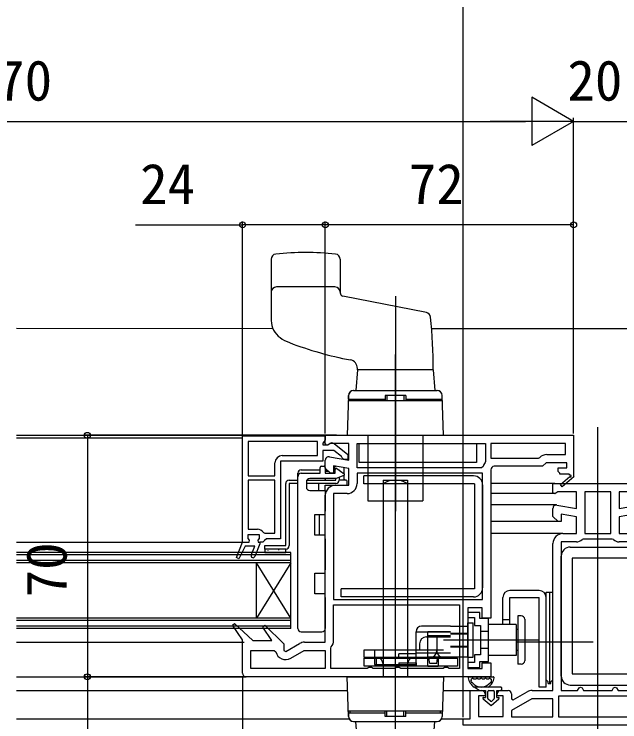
# Model space of a CAD drawing. Units: millimetres, scale not verified. Extents: x -700 to 700, y -1044 to 1038.
# Drawn here: x -95.7 to 79.9, y -582.7 to -377.5 of the extents above; entities that cross this region are included whole.
import ezdxf
from ezdxf.enums import TextEntityAlignment as Align

# ---------------------------------------------------------------- set-up
doc = ezdxf.new("R2010")
doc.units = ezdxf.units.MM
doc.header["$LTSCALE"] = 6
for name, color, linetype in [('0-2_YKK_11', 7, 'Continuous'), ('0-4_YKK_12', 2, 'Continuous'), ('0-5_YKK_13', 4, 'Continuous'), ('0-7_YKK_D', 6, 'Continuous')]:
    doc.layers.add(name, color=color, linetype=linetype)
doc.styles.add('ＭＳ ゴシック', font='')
doc.styles.get('ＭＳ ゴシック').set_extended_font_data('MS Gothic')

msp = doc.modelspace()

# ---------------------------------------------------------------- linework, layer by layer
at = {"layer": '0-2_YKK_11'}
for p, q in [((67.298, -530.5), (62.898, -530.5)), ((-3.102, -559.098), (-3.102, -548.798)), ((45.298, -573.6), (47.498, -573.6))]:
    msp.add_line(p, q, dxfattribs=at)
for points in [[(-29.502, -530.6), (-29.502, -499.8), (-5.502, -499.8), (-5.502, -500.9), (-5.852, -501.377), (-6.202, -501.854), (-6.202, -502.4), (-4.802, -502.4), (-4.402, -502.2)], [(-5.502, -499.598), (66.498, -499.598), (66.498, -511.464), (66.576, -511.598), (63.157, -514.503), (62.639, -513.893), (65.359, -511.582)], [(-4.328, -505.813), (1.298, -506.805), (1.298, -501.998), (-4.058, -501.998), (-4.737, -502.422), (-5.202, -502.456), (-5.502, -501.998), (-5.502, -501.098), (-5.502, -499.598)], [(-7.802, -501.4), (-27.902, -501.4), (-27.902, -511.4), (-20.102, -511.4), (-20.102, -507.6)], [(-2.985, -502.013), (0.998, -505.125), (0.998, -506.6), (-0.103, -506.6), (-0.602, -506.125), (-0.794, -505.755), (-3.04, -504), (-6.202, -504), (-6.202, -507.1), (-18.502, -507.1), (-18.502, -529.6), (-22.602, -529.6), (-23.102, -530.1), (-23.602, -530.6), (-24.502, -530.6), (-24.502, -531.1), (-25.94, -534.752)], [(-18.002, -505.5), (-7.802, -505.5), (-7.802, -501.4)], [(3.698, -501.998), (40.898, -501.998), (40.898, -507.231), (40.796, -507.534)], [(40.236, -508.639), (39.756, -508.998), (3.698, -508.998), (3.698, -501.998)], [(64.098, -501.998), (42.498, -501.998), (42.498, -506.198), (56.297, -506.198), (56.651, -506.051)], [(58.705, -505.198), (64.098, -505.198), (64.098, -501.998)], [(-2.602, -514.098), (1.298, -514.098), (1.298, -509.242), (-3.102, -508.466), (-3.102, -510.598), (-4.002, -510.598), (-5.502, -509.098), (-5.502, -506.798)], [(65.424, -511.204), (65.248, -510.898), (62.498, -510.898), (62.498, -510.598), (61.998, -510.098), (61.998, -508.998), (64.498, -508.998), (64.498, -507.598), (58.498, -507.598), (57.498, -508.598), (43.498, -508.598)], [(42.498, -509.598), (42.498, -552.598), (39.998, -552.598), (39.998, -549.598), (35.798, -549.598), (35.798, -567.198), (39.998, -567.198), (39.998, -565.598), (42.498, -565.598), (42.498, -569.598), (-28.502, -569.598)], [(-3.102, -547.198), (40.098, -547.198), (40.098, -510.598), (3.698, -510.598), (3.698, -513.598)], [(-20.102, -528), (-20.102, -512.6), (-27.902, -512.6), (-27.902, -526.8), (-25.202, -526.8)], [(61.672, -519.815), (67.298, -520.807), (67.298, -516), (61.942, -516), (61.013, -516.58), (60.498, -516.294), (60.498, -513.6), (73.498, -513.6), (86.498, -513.6), (86.498, -516.294), (85.983, -516.58), (85.055, -516), (79.698, -516), (79.698, -520.807), (85.325, -519.815)], [(-11.528, -559.598), (-5.502, -559.598), (-5.502, -516.998)], [(0.798, -516.498), (-3.102, -516.498), (-3.102, -547.198)], [(63.398, -528.1), (67.298, -528.1), (67.298, -523.244), (62.898, -522.468), (62.898, -524.6), (61.998, -524.6), (60.498, -523.1), (60.498, -520.8)], [(86.498, -520.8), (86.498, -523.1), (84.998, -524.6), (84.098, -524.6), (84.098, -522.468), (79.698, -523.244), (79.698, -528.1), (83.598, -528.1)], [(-26.963, -534.348), (-25.92, -531.7), (-28.756, -531.7), (-30.548, -535.388), (-31.279, -535.066), (-29.502, -530.6), (-27.602, -530.6), (-27.527, -530.009), (-27.902, -529.525), (-27.902, -528.4), (-24.702, -528.4), (-24.702, -529.525), (-25.077, -530.009), (-25.002, -530.6), (-24.502, -530.6), (-24.502, -531.1), (-25.94, -534.752)], [(-23.432, -527.769), (-23.011, -528), (-20.102, -528)], [(-26.963, -534.348), (-25.92, -531.7), (-28.756, -531.7), (-30.548, -535.388), (-31.279, -535.066), (-29.502, -530.6)], [(54.472, -573.6), (60.498, -573.6), (60.498, -531)], [(62.898, -530.5), (62.898, -573.6), (67.632, -573.6), (68.065, -572.85), (68.498, -572.6), (68.931, -572.85), (69.364, -573.6), (73.498, -573.6), (77.632, -573.6), (78.065, -572.85), (78.498, -572.6), (78.931, -572.85), (79.364, -573.6), (84.098, -573.6), (84.098, -530.5), (79.698, -530.5)], [(78.043, -529.838), (77.698, -529.7), (73.498, -529.7), (69.298, -529.7), (68.953, -529.838)], [(-3.102, -548.798), (33.398, -548.798), (33.398, -567.198), (30.364, -567.198), (29.931, -566.948), (29.065, -566.948), (28.632, -567.198), (16.364, -567.198), (15.931, -566.948), (15.065, -566.948), (14.632, -567.198), (8.364, -567.198), (7.931, -566.948), (7.065, -566.948), (6.632, -567.198), (-3.902, -567.198), (-3.902, -561.289), (-3.784, -560.967)], [(-29.502, -568.598), (-29.502, -558.888), (-32.453, -554.693), (-31.863, -554.175), (-26.502, -559.098), (-21.037, -559.098), (-23.657, -555.186), (-23.052, -554.682), (-17.502, -560.085), (-17.502, -561.943), (-16.935, -562.271), (-12.978, -559.987)], [(-5.502, -567.198), (-27.102, -567.198), (-27.102, -561.998), (-20.314, -561.998), (-19.827, -562.385)], [(-15.552, -564.243), (-11.662, -561.998), (-5.502, -561.998), (-5.502, -567.198)], [(107.198, -573.6), (110.498, -573.6), (110.498, -581.8), (112.498, -581.8), (112.498, -583.6), (73.498, -583.6), (34.498, -583.6), (34.498, -581.8), (36.498, -581.8), (36.498, -573.6), (39.798, -573.6)], [(48.498, -574.6), (48.498, -576.023), (48.998, -576.311), (53.022, -573.988)], [(40.798, -574.6), (40.798, -575.1), (38.898, -575.1), (38.898, -581.1), (46.098, -581.1), (46.098, -575.1), (44.298, -575.1), (44.298, -574.6)]]:
    msp.add_lwpolyline(points, dxfattribs=at)
for points in [[(77.298, -528.1), (77.298, -516), (73.498, -516), (69.698, -516), (69.698, -528.1), (73.498, -528.1)], [(48.498, -581.2), (60.498, -581.2), (60.498, -576), (54.338, -576), (48.498, -579.371)], [(84.898, -575.2), (73.498, -575.2), (62.098, -575.2), (62.098, -581.2), (73.498, -581.2), (84.898, -581.2)]]:
    msp.add_lwpolyline(points, close=True, dxfattribs=at)
for centre, radius, start, end in [((-3.602, -502.8), 1, 51.91328, 143.13011), ((-18.002, -507.6), 2.1, 90.00001, 179.99999), ((-4.502, -506.798), 1, 80.00002, 180), ((58.705, -508.098), 2.9, 90.00001, 135.09912), ((43.498, -509.598), 3.4, 142.62992, 163.6173), ((43.498, -509.598), 1, 90.00001, 179.99999), ((65.549, -511.42), 0.25, 220.35704, 120.00003), ((-2.602, -516.998), 2.9, 90.00001, 179.99999), ((0.798, -513.598), 2.9, 270.00001, 359.99999), ((61.498, -520.8), 1, 80.00002, 180), ((-25.202, -528.9), 2.1, 32.57896, 89.99999), ((63.398, -531), 2.9, 90.00001, 179.99999), ((67.298, -528.1), 2.4, 270, 313.60283), ((79.698, -528.1), 2.4, 226.39717, 270), ((-26.452, -534.55), 0.55, 158.50165, 338.50167), ((-26.452, -534.55), 0.55, 158.50165, 338.50167), ((-11.528, -562.498), 2.9, 89.99998, 119.99999), ((-6.002, -559.098), 2.9, 319.88082, 0.00002), ((-17.002, -561.732), 2.9, 193.0206, 300.00002), ((-28.502, -568.598), 1, 180.00001, 269.99999), ((39.798, -574.6), 1, 0.00001, 89.99999), ((45.298, -574.6), 1, 90.00001, 179.99999), ((47.498, -574.6), 1, 0.00001, 89.99999), ((54.472, -576.5), 2.9, 89.99998, 119.99999)]:
    msp.add_arc(centre, radius, start, end, dxfattribs=at)
at = {"layer": '0-4_YKK_12'}
for p, q in [((-95.005, -468.589), (-20.761, -468.597)), ((25.32, -468.601), (212.996, -468.617)), ((14.801, -598.975), (14.801, -476.151)), ((14.801, -498.286), (14.801, -510.436)), ((73.498, -590.848), (73.498, -497.212)), ((-95.005, -499.601), (-5.002, -499.598)), ((-95.005, -500.3), (-29.502, -500.3)), ((60.996, -513.6), (42.498, -513.6)), ((60.996, -516.5), (42.498, -516.5)), ((61.496, -519.8), (42.498, -519.8)), ((62.203, -524.6), (42.498, -524.6)), ((63.396, -528.1), (42.498, -528.1)), ((-95.005, -530.6), (-29.501, -530.6)), ((-15.505, -533.6), (-95.005, -533.6)), ((-15.505, -534.3), (-95.005, -534.3)), ((-15.505, -555.6), (-15.505, -533.6)), ((-15.505, -535.9), (-95.005, -535.9)), ((-15.505, -536.6), (-95.005, -536.6)), ((-15.505, -552.6), (-25.505, -536.6)), ((-15.505, -552.6), (-95.005, -552.6)), ((-15.505, -553.3), (-95.005, -553.3)), ((-15.505, -554.9), (-95.005, -554.9)), ((-15.505, -555.6), (-95.005, -555.6)), ((-95.005, -559.608), (-29.002, -559.598)), ((-95.005, -569.607), (-28.502, -569.598)), ((-95.005, -573.6), (0.941, -573.6)), ((28.661, -573.6), (37.098, -573.6)), ((-95.005, -581.8), (1.41, -581.8)), ((28.192, -581.8), (34.998, -581.8))]:
    msp.add_line(p, q, dxfattribs=at)
msp.add_lwpolyline([(-15.505, -536.6), (-25.505, -552.6), (-25.505, -536.6)], dxfattribs=at)
at = {"layer": '0-5_YKK_13'}
for p, q in [((-21.199, -448.564), (-21.199, -466.347)), ((-1.199, -448.564), (-1.199, -458.279)), ((-2.699, -456.603), (-19.699, -456.603)), ((23.815, -463.989), (-0.391, -459.26)), ((14.801, -459.228), (14.801, -521.603)), ((3.801, -480.603), (3.801, -480.2)), ((25.801, -480.603), (3.801, -480.603)), ((25.801, -480.603), (26.22, -486.603)), ((1.204, -488.05), (0.801, -499.603)), ((1.201, -489.103), (1.238, -488.05)), ((2.703, -486.603), (26.898, -486.603)), ((2.737, -486.603), (26.865, -486.603)), ((17.801, -488.103), (11.801, -488.103)), ((11.801, -488.103), (11.801, -489.603)), ((12.301, -488.103), (12.301, -489.603)), ((17.301, -488.103), (17.301, -489.603)), ((17.801, -488.103), (17.801, -489.603)), ((28.401, -489.103), (28.364, -488.05)), ((28.801, -499.603), (28.398, -488.05)), ((28.452, -489.603), (1.15, -489.603)), ((1.201, -489.103), (11.801, -489.103)), ((1.701, -489.103), (1.701, -489.603)), ((11.801, -489.603), (1.701, -489.603)), ((11.801, -488.603), (11.801, -489.603)), ((17.801, -488.603), (17.801, -489.603)), ((17.801, -489.103), (28.401, -489.103)), ((27.901, -489.603), (17.801, -489.603)), ((27.901, -489.103), (27.901, -489.603)), ((0.801, -499.603), (28.801, -499.603)), ((6.801, -499.598), (6.801, -518.598)), ((22.801, -499.598), (22.801, -518.598)), ((-6.702, -508.598), (-5.802, -508.598)), ((-2.702, -508.598), (-3.071, -508.598)), ((-2.702, -508.598), (-2.356, -508.598)), ((-2.702, -510.098), (-2.702, -508.598)), ((-13.502, -511.598), (-13.502, -510.598)), ((-12.502, -509.598), (-7.002, -509.598)), ((-12.502, -510.598), (-7.002, -510.598)), ((-7.002, -510.598), (-7.002, -508.898)), ((-5.502, -508.898), (-5.502, -510.598)), ((-5.202, -510.098), (-5.502, -510.098)), ((-5.502, -510.598), (-2.602, -510.598)), ((-5.202, -510.098), (-5.202, -509.398)), ((-4.502, -510.098), (-5.202, -510.098)), ((-2.702, -510.098), (-3.102, -510.098)), ((-2.602, -510.598), (-2.602, -509.498)), ((-2.13, -509.252), (-0.027, -510.725)), ((-1.636, -509.598), (-1.502, -509.598)), ((-1.502, -509.598), (-1.502, -509.692)), ((-0.002, -510.744), (-0.002, -509.013)), ((-16.002, -512.598), (-13.502, -512.598)), ((-13.502, -555.598), (-13.502, -511.598)), ((-10.868, -512.598), (-2.502, -512.598)), ((-2.473, -512.098), (-10.002, -512.098)), ((-5.502, -512.298), (-5.502, -512.098)), ((-2.502, -512.598), (-2.502, -512.098)), ((-0.097, -511.252), (-2.371, -512.08)), ((-1.502, -511.764), (-1.502, -512.598)), ((0.498, -512.598), (-1.502, -512.598)), ((-0.002, -512.298), (-0.002, -511.196)), ((0.798, -513.798), (0.798, -512.898)), ((37.498, -511.35), (5.698, -511.35)), ((5.698, -512.95), (5.698, -511.35)), ((5.698, -513.65), (5.698, -511.35)), ((11.301, -512.6), (11.301, -569.6)), ((11.301, -512.6), (18.301, -512.6)), ((18.301, -512.6), (18.301, -569.6)), ((-17.002, -531.598), (-17.002, -513.598)), ((-13.502, -513.598), (-16.002, -513.598)), ((-16.002, -513.598), (-16.002, -531.598)), ((-11.002, -513.098), (-11.002, -514.598)), ((-2.502, -513.598), (-11.002, -513.598)), ((-7.502, -513.598), (-11.002, -513.598)), ((-7.502, -513.598), (-7.502, -515.598)), ((-5.502, -515.598), (-5.502, -514.098)), ((-5.502, -514.098), (0.498, -514.098)), ((37.798, -513.65), (5.698, -513.65)), ((14.801, -571.684), (14.801, -513.67)), ((37.798, -513.65), (37.798, -544.15)), ((40.098, -513.95), (40.098, -543.85)), ((-10.002, -515.598), (-5.502, -515.598)), ((-5.502, -515.598), (-5.502, -521.598)), ((6.801, -518.598), (22.801, -518.598)), ((-8.502, -528.598), (-8.502, -522.598)), ((-7.252, -522.598), (-7.252, -528.598)), ((-5.502, -528.598), (-8.502, -528.598)), ((-5.502, -529.598), (-5.502, -528.598)), ((-5.502, -529.598), (-5.502, -538.598)), ((-23.002, -531.598), (-17.002, -531.598)), ((-23.002, -532.598), (-23.002, -531.598)), ((-17.002, -532.598), (-23.002, -532.598)), ((-22.211, -532.884), (-22.211, -532.984)), ((-19.036, -532.784), (-19.036, -532.884)), ((65.498, -532), (82.598, -532)), ((-17.448, -533.577), (-17.448, -533.598)), ((62.898, -569.4), (62.898, -534.6)), ((-8.502, -545.598), (-8.502, -539.598)), ((-5.502, -545.598), (-8.502, -545.598)), ((-5.502, -546.598), (-5.502, -545.598)), ((-0.902, -546.45), (-0.902, -544.15)), ((37.798, -544.15), (-0.902, -544.15)), ((56.501, -544.6), (48.001, -544.6)), ((58.501, -570.5), (58.501, -545.1)), ((58.501, -545.1), (59.501, -545.1)), ((59.501, -545.1), (60.501, -545.1)), ((59.501, -545.1), (59.501, -571.6)), ((59.501, -545.1), (59.501, -571.6)), ((59.501, -545.1), (59.501, -571.6)), ((60.501, -570.5), (60.501, -545.1)), ((-5.502, -546.598), (-5.502, -555.598)), ((37.498, -546.45), (-0.902, -546.45)), ((46.001, -554.5), (46.001, -546.6)), ((56.501, -572.6), (56.501, -546.6)), ((58.501, -572.6), (58.501, -546.6)), ((37.401, -563.95), (37.401, -553.95)), ((46.001, -553), (48.001, -553)), ((50.298, -551.95), (50.298, -565.95)), ((50.298, -551.95), (50.298, -565.95)), ((51.298, -551.95), (50.298, -551.95)), ((52.298, -552.95), (52.298, -564.95)), ((14.801, -609.974), (14.801, -554.6)), ((30.801, -554.95), (22.401, -554.95)), ((30.801, -554.95), (35.801, -554.95)), ((49.798, -554.45), (41.798, -554.45)), ((47.998, -554.5), (45.998, -554.5)), ((48.001, -554.5), (46.001, -554.5)), ((50.298, -555.95), (49.798, -555.95)), ((-12.502, -556.598), (-6.502, -556.598)), ((20.801, -556.55), (30.801, -556.55)), ((23.801, -558.05), (30.801, -558.05)), ((24.201, -556.45), (30.801, -556.45)), ((24.201, -566.55), (24.201, -556.45)), ((24.201, -557.65), (30.801, -557.65)), ((26.801, -558.05), (26.801, -562.05)), ((30.801, -556.95), (35.801, -556.95)), ((30.801, -557.2), (35.801, -557.2)), ((41.798, -556.45), (39.498, -556.45)), ((21.801, -560.05), (21.801, -561.75)), ((42.997, -558.95), (28.714, -558.95)), ((56.308, -558.95), (34.308, -558.95)), ((72.112, -559.6), (50.112, -559.6)), ((5.801, -561.75), (20.801, -561.75)), ((5.801, -564.05), (5.801, -561.75)), ((8.801, -561.75), (8.801, -564.05)), ((20.801, -564.05), (20.801, -561.75)), ((20.801, -561.75), (21.801, -561.75)), ((21.801, -561.75), (28.801, -561.75)), ((30.801, -560.7), (35.801, -560.7)), ((30.801, -560.95), (35.801, -560.95)), ((41.771, -561.45), (39.471, -561.45)), ((50.298, -561.95), (49.798, -561.95)), ((15.801, -564.05), (5.801, -564.05)), ((8.801, -564.05), (8.801, -564.25)), ((20.801, -562.95), (15.801, -562.95)), ((15.801, -564.25), (15.801, -562.95)), ((28.801, -564.05), (15.801, -564.05)), ((20.801, -562.65), (30.801, -562.65)), ((20.801, -564.25), (20.801, -562.95)), ((20.801, -564.25), (20.801, -564.05)), ((27.201, -563.95), (24.201, -563.95)), ((27.201, -563.95), (27.201, -566.55)), ((30.801, -563.95), (27.201, -563.95)), ((35.801, -563.95), (30.801, -563.95)), ((35.771, -563.95), (37.371, -563.95)), ((8.801, -564.25), (8.801, -566.05)), ((8.801, -566.05), (20.801, -566.05)), ((9.301, -566.55), (9.301, -564.25)), ((15.801, -565.55), (15.801, -566.55)), ((15.801, -565.55), (20.801, -565.55)), ((20.801, -566.05), (20.801, -564.25)), ((30.801, -564.25), (20.801, -564.25)), ((20.801, -565.55), (20.801, -566.55)), ((24.801, -565.75), (24.551, -564.25)), ((26.801, -565.75), (24.801, -565.75)), ((26.801, -565.75), (27.051, -564.25)), ((32.801, -564.25), (32.801, -566.55)), ((51.298, -565.95), (50.298, -565.95)), ((32.801, -566.55), (5.801, -566.55)), ((24.201, -566.55), (27.201, -566.55)), ((0.801, -569.6), (28.801, -569.6)), ((1.204, -581.152), (0.801, -569.6)), ((11.301, -569.6), (18.301, -569.6)), ((28.801, -569.6), (28.398, -581.152)), ((36.234, -569.6), (43.162, -569.6)), ((37.634, -570.2), (38.066, -570.2)), ((38.866, -570.2), (39.298, -570.2)), ((40.098, -570.2), (40.53, -570.2)), ((41.33, -570.2), (41.762, -570.2)), ((59.101, -571.6), (59.901, -571.6)), ((65.498, -572), (82.598, -572)), ((45.199, -572.6), (37.649, -572.6)), ((39.098, -573.6), (37.649, -572.6)), ((39.098, -573.6), (40.898, -573.6)), ((40.898, -573.6), (40.898, -575.6)), ((41.598, -575.9), (41.598, -573.9)), ((41.898, -573.6), (43.198, -573.6)), ((43.498, -573.9), (43.498, -575.9)), ((44.198, -575.6), (44.198, -573.6)), ((44.198, -573.6), (45.198, -573.6)), ((58.501, -572.6), (56.501, -572.6)), ((40.269, -575.956), (42.548, -577.9)), ((40.4, -575.6), (40.898, -575.6)), ((42.354, -576.682), (41.704, -576.128)), ((42.548, -577.9), (44.827, -575.956)), ((42.743, -576.682), (43.393, -576.128)), ((44.198, -575.6), (44.696, -575.6)), ((28.452, -579.6), (1.15, -579.6)), ((1.201, -580.1), (1.238, -581.152)), ((1.201, -580.1), (11.801, -580.1)), ((1.701, -580.1), (1.701, -579.6)), ((11.801, -579.6), (1.701, -579.6)), ((11.801, -580.6), (11.801, -579.6)), ((11.801, -581.1), (11.801, -579.6)), ((12.301, -581.1), (12.301, -579.6)), ((17.301, -581.1), (17.301, -579.6)), ((17.801, -580.6), (17.801, -579.6)), ((17.801, -581.1), (17.801, -579.6)), ((27.901, -579.6), (17.801, -579.6)), ((17.801, -580.1), (28.401, -580.1)), ((27.901, -580.1), (27.901, -579.6)), ((28.401, -580.1), (28.364, -581.152)), ((2.703, -582.6), (26.898, -582.6)), ((2.737, -582.6), (26.865, -582.6)), ((17.801, -581.1), (11.801, -581.1)), ((25.801, -588.6), (26.22, -582.6))]:
    msp.add_line(p, q, dxfattribs=at)
for points in [[(25.801, -480.603), (3.801, -480.603), (3.381, -486.603)], [(-8.502, -522.598), (-5.502, -522.598), (-5.502, -521.598)], [(82.598, -535.2), (66.098, -535.2), (66.098, -568.8), (82.598, -568.8)], [(-8.502, -539.598), (-5.502, -539.598), (-5.502, -538.598)], [(48.001, -554.5), (48.001, -546.6), (56.501, -546.6)], [(35.801, -563.95), (35.801, -553.95), (37.401, -553.95)], [(49.798, -554.45), (49.798, -563.45), (41.798, -563.45)], [(30.801, -564.25), (20.801, -564.25), (20.801, -556.55)], [(5.801, -566.55), (5.801, -564.25), (32.801, -564.25)], [(59.101, -571.6), (59.101, -571.1), (58.501, -570.5)], [(59.901, -571.6), (59.901, -571.1), (60.501, -570.5)], [(25.801, -588.6), (3.801, -588.6), (3.381, -582.6)]]:
    msp.add_lwpolyline(points, dxfattribs=at)
for points in [[(38.301, -501.998), (38.301, -507.498), (4.301, -507.498), (4.301, -501.998)], [(-17.002, -533.598), (-17.002, -532.598), (-23.002, -532.598), (-23.002, -533.598)], [(41.798, -565.2), (41.798, -552.7), (39.298, -552.7), (39.298, -550.95), (35.798, -550.95), (35.798, -552.45), (37.798, -552.45), (37.798, -554.7), (39.498, -554.7), (39.498, -563.2), (37.798, -563.2), (37.798, -565.45), (35.798, -565.45), (35.798, -566.95), (39.298, -566.95), (39.298, -565.2)]]:
    msp.add_lwpolyline(points, close=True, dxfattribs=at)
for centre, radius, start, end in [((-19.699, -448.564), 1.5, 96.21619, 180), ((-11.199, -526.603), 80, 83.78381, 96.21619), ((-2.699, -448.564), 1.5, 0, 83.78381), ((-19.699, -458.103), 1.5, 90, 180), ((-2.699, -458.103), 1.5, 0, 90), ((-0.199, -458.279), 1, 180, 258.94541), ((23.527, -465.462), 1.5, 5.85199, 78.94541), ((-124.199, -480.603), 150, 0, 5.85199), ((-15.199, -466.347), 6, 180, 235.1501), ((-11.199, -460.603), 13, 235.1501, 248.87563), ((20.155, -379.449), 100, 248.87563, 259.40044), ((1.301, -480.2), 2.5, 0, 79.40044), ((2.703, -488.103), 1.5, 90, 178), ((2.737, -488.103), 1.5, 90, 178), ((26.865, -488.103), 1.5, 2, 90), ((26.898, -488.103), 1.5, 2, 90), ((-6.702, -508.898), 0.3, 90, 180), ((-5.802, -508.898), 0.3, 0, 90), ((-12.502, -510.598), 1, 90, 180), ((-12.502, -511.598), 1, 90, 180), ((-2.302, -509.498), 0.3, 55, 180), ((-0.199, -510.97), 0.3, 290, 55), ((-16.002, -513.598), 1, 90, 180), ((-10.002, -513.098), 1, 90, 180), ((-5.202, -512.298), 0.3, 180, 270), ((-2.502, -512.598), 1, 270, 0), ((-2.473, -511.798), 0.3, 270, 290), ((0.298, -512.298), 0.3, 180, 270), ((0.498, -512.898), 0.3, 0, 90), ((14.801, -519.225), 6.625, 58.10921, 121.89079), ((37.498, -513.95), 2.6, 0, 90), ((-10.002, -514.598), 1, 180, 270), ((0.498, -513.798), 0.3, 270, 0), ((-17.002, -531.598), 1, 270, 0), ((65.498, -534.6), 2.6, 90, 180), ((37.498, -543.85), 2.6, 270, 0), ((48.001, -546.6), 2, 90, 180), ((56.501, -546.6), 2, 0, 90), ((51.298, -552.95), 1, 0, 90), ((-12.502, -555.598), 1, 180, 270), ((-6.502, -555.598), 1, 270, 0), ((22.401, -556.55), 1.6, 90, 180), ((23.801, -560.05), 2, 90, 180), ((24.801, -562.05), 2, 270, 0), ((28.801, -562.05), 2, 180, 270), ((8.818, -566.263), 2.5, 353.39282, 53.60431), ((20.784, -566.263), 2.5, 126.39569, 186.60718), ((51.298, -564.95), 1, 270, 0), ((36.234, -569.9), 0.3, 90, 188.20609), ((39.698, -569.4), 3.8, 188.20609, 237.36313), ((37.015, -570.5), 0.3, 110.02209, 202.28177), ((36.809, -569.936), 0.3, 290.02209, 328.16514), ((37.234, -570.2), 0.2, 36.8699, 148.16514), ((37.634, -569.9), 0.3, 216.8699, 270), ((38.066, -569.9), 0.3, 270, 323.1301), ((38.466, -570.2), 0.2, 36.8699, 143.1301), ((38.866, -569.9), 0.3, 216.8699, 270), ((39.298, -569.9), 0.3, 270, 323.1301), ((39.698, -570.2), 0.2, 36.8699, 143.1301), ((40.098, -569.9), 0.3, 216.8699, 270), ((40.53, -569.9), 0.3, 270, 323.1301), ((40.93, -570.2), 0.2, 36.8699, 143.1301), ((41.33, -569.9), 0.3, 216.8699, 270), ((39.698, -569.4), 3.8, 302.63687, 351.79391), ((41.762, -569.9), 0.3, 270, 323.1301), ((42.162, -570.2), 0.2, 31.83486, 143.1301), ((42.587, -569.936), 0.3, 211.83486, 249.97791), ((42.382, -570.5), 0.3, 337.71823, 69.97791), ((43.162, -569.9), 0.3, 351.79391, 90), ((65.498, -569.4), 2.6, 180, 270), ((36.927, -571), 0.2, 153.36701, 266.63299), ((39.698, -569.4), 3.2, 202.28177, 203.14776), ((36.48, -570.776), 0.3, 333.36701, 23.14776), ((36.898, -571.499), 0.3, 36.85224, 86.63299), ((39.698, -569.4), 3.2, 216.85224, 323.14776), ((42.499, -571.499), 0.3, 93.36701, 143.14776), ((42.47, -571), 0.2, 273.36701, 26.63299), ((42.917, -570.776), 0.3, 156.85224, 206.63299), ((39.698, -569.4), 3.2, 336.85224, 337.71823), ((41.898, -573.9), 0.3, 90, 180), ((43.198, -573.9), 0.3, 0, 90), ((45.198, -573.1), 0.5, 270, 90.11459), ((45.199, -573.1), 0.5, 270.11462, 89.88538), ((40.4, -575.802), 0.202, 90, 229.53623), ((41.898, -575.9), 0.3, 180, 229.53619), ((43.198, -575.9), 0.3, 310.46381, 0), ((44.696, -575.802), 0.202, 310.46381, 90), ((42.548, -576.454), 0.3, 229.53619, 310.46381), ((2.703, -581.1), 1.5, 182, 270), ((2.737, -581.1), 1.5, 182, 270), ((26.865, -581.1), 1.5, 270, 358), ((26.898, -581.1), 1.5, 270, 358)]:
    msp.add_arc(centre, radius, start, end, dxfattribs=at)
at = {"layer": '0-7_YKK_D'}
for p, q in [((34.498, -581.3), (34.498, -203.171)), ((34.498, -581.3), (34.498, -307.602)), ((66.498, -408.602), (54.374, -401.602)), ((54.374, -401.602), (54.374, -415.602)), ((66.498, -499.098), (66.498, -407.602)), ((66.498, -499.098), (66.498, -407.602)), ((-247.502, -408.602), (52.498, -408.602)), ((66.498, -408.602), (42.25, -408.602)), ((66.498, -408.602), (54.374, -415.602)), ((66.498, -408.602), (86.498, -408.602)), ((-60.514, -438.602), (-29.502, -438.602)), ((-29.502, -503.814), (-29.502, -437.602)), ((-5.502, -438.602), (-29.502, -438.602)), ((-5.502, -499.1), (-5.502, -437.602)), ((-5.502, -499.1), (-5.502, -437.602)), ((66.498, -438.602), (-5.502, -438.602)), ((66.498, -499.098), (66.498, -437.602)), ((-2.248, -499.6), (-75.502, -499.6)), ((-74.502, -499.6), (-74.502, -569.6)), ((-25.748, -569.6), (-75.502, -569.598)), ((-25.748, -569.6), (-75.502, -569.6)), ((-74.502, -569.598), (-74.504, -622.6)), ((-29.502, -569.598), (-29.502, -747.597))]:
    msp.add_line(p, q, dxfattribs=at)
for centre in [(-29.502, -438.602), (-5.502, -438.602), (-5.502, -438.602), (66.498, -438.602), (-74.502, -499.6), (-74.502, -569.598), (-74.502, -569.6)]:
    msp.add_circle(centre, 0.85, dxfattribs=at)

# ---------------------------------------------------------------- texts
at = {"layer": '0-7_YKK_D', "style": 'ＭＳ ゴシック'}
for s, p in [('DW＝WS－70', (-164.593, -406.102)), ('20', (64.68, -406.102)), ('24', (-59.195, -436.102)), ('72', (18.68, -436.102))]:
    msp.add_text(s, height=11.73, dxfattribs=at).set_placement(p, align=Align.BOTTOM_LEFT)
msp.add_text('70', height=11.73, rotation=90, dxfattribs=at).set_placement((-77.002, -546.6), align=Align.BOTTOM_LEFT)

doc.saveas('drawing.dxf')
